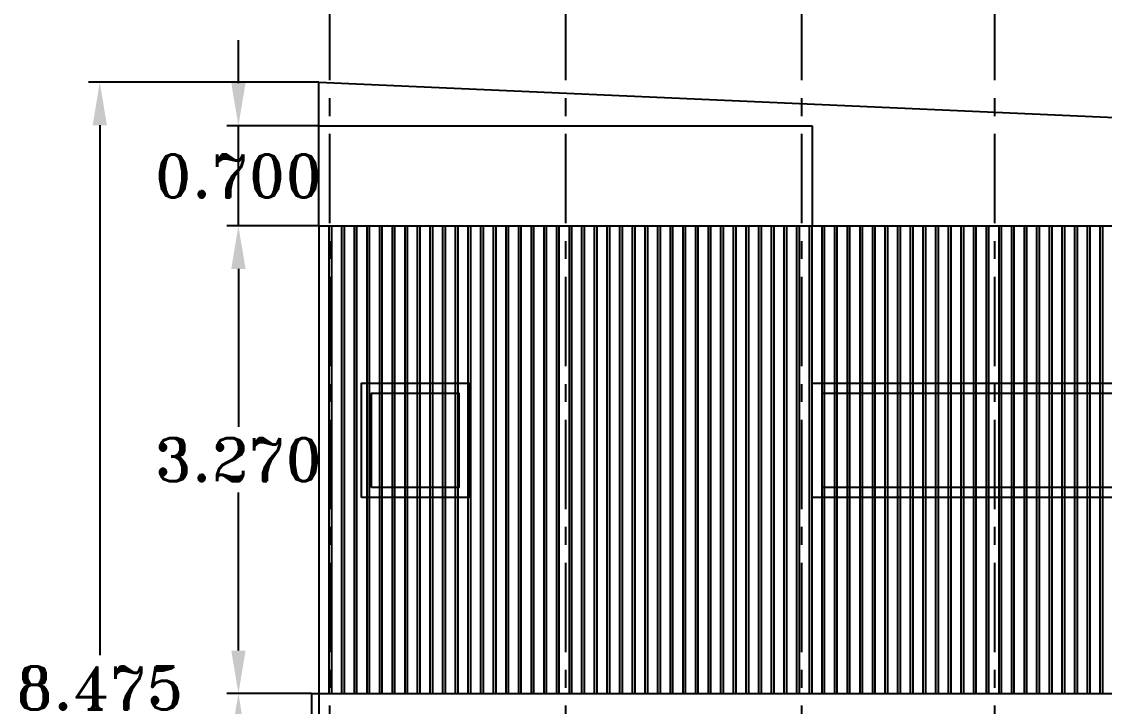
# Model space of a CAD drawing. Extents: x 915 to 2178, y -798 to 165.
# Drawn here: x 1305.98 to 1313.55, y -741.92 to -737.13 of the extents above; entities that cross this region are included whole.
import ezdxf

# ---------------------------------------------------------------- set-up
doc = ezdxf.new("R2010")
doc.units = 0
doc.header["$LTSCALE"] = 0.5
doc.header["$MEASUREMENT"] = 0
doc.linetypes.add('CENTER', pattern=[2, 1.25, -0.25, 0.25, -0.25])
doc.layers.get('DEFPOINTS').update_dxf_attribs({"linetype": 'CONTINUOUS'})
for name, color, linetype in [('COTA', 7, 'CONTINUOUS'), ('EJES', 125, 'CENTER'), ('MOBILIARIO', 125, 'CONTINUOUS'), ('muro_facahda', 33, 'CONTINUOUS')]:
    doc.layers.add(name, color=color, linetype=linetype)
doc.styles.add('ROMANT', font='romant')
doc.dimstyles.new('detalle', dxfattribs={"dimtxt": 0.2, "dimasz": 0.15, "dimexe": 0.08, "dimexo": 0, "dimgap": 0.08, "dimtad": 0, "dimtih": 1, "dimtoh": 1, "dimdec": 3, "dimzin": 1, "dimdsep": 46, "dimtxsty": 'ROMANT', "dimcen": 0.15, "dimclrd": 143, "dimclre": 9, "dimadec": 0, "dimazin": 0, "dimtfac": 1, "dimtdec": 3, "dimtmove": 0, "dimatfit": 3, "dimfxl": 1, "dimarcsym": 0})

# ---------------------------------------------------------------- blocks, each defined once
blk = doc.blocks.new('*D263')
at = {"layer": 'COTA', "color": 9, "lineweight": -2, "transparency": 16777216}
for p, q in [((1308.004, -741.83), (1307.4122, -741.83)), ((1308.004, -746.03), (1307.4122, -746.03))]:
    blk.add_line(p, q, dxfattribs=at)
at = {"layer": 'COTA', "color": 143, "lineweight": -2, "transparency": 16777216}
for p, q in [((1307.4922, -742.13), (1307.4922, -743.7)), ((1307.4922, -745.73), (1307.4922, -744.16))]:
    blk.add_line(p, q, dxfattribs=at)
at = {"layer": 'COTA', "color": 143, "transparency": 16777216}
for points in [[(1307.4422, -742.13), (1307.5422, -742.13), (1307.4922, -741.83)], [(1307.4422, -745.73), (1307.5422, -745.73), (1307.4922, -746.03)]]:
    blk.add_solid(points, dxfattribs=at)
at = {"layer": 'DEFPOINTS', "color": 0, "transparency": 16777216}
for p in [(1307.4922, -741.83), (1308.004, -741.83), (1308.004, -746.03)]:
    blk.add_point(p, dxfattribs=at)
at = {"layer": 'COTA', "color": 0, "transparency": 16777216, "insert": (1307.4922, -743.93), "char_height": 0.3, "attachment_point": 5, "style": 'ROMANT'}
blk.add_mtext('4.200', dxfattribs=at)
blk = doc.blocks.new('*D264')
at = {"layer": 'COTA', "color": 9, "lineweight": -2, "transparency": 16777216}
for p, q in [((1308.054, -738.56), (1307.4122, -738.56)), ((1308.004, -741.83), (1307.4122, -741.83))]:
    blk.add_line(p, q, dxfattribs=at)
at = {"layer": 'COTA', "color": 143, "lineweight": -2, "transparency": 16777216}
for p, q in [((1307.4922, -738.86), (1307.4922, -739.965)), ((1307.4922, -741.53), (1307.4922, -740.425))]:
    blk.add_line(p, q, dxfattribs=at)
at = {"layer": 'COTA', "color": 143, "transparency": 16777216}
for points in [[(1307.4422, -738.86), (1307.5422, -738.86), (1307.4922, -738.56)], [(1307.4422, -741.53), (1307.5422, -741.53), (1307.4922, -741.83)]]:
    blk.add_solid(points, dxfattribs=at)
at = {"layer": 'DEFPOINTS', "color": 0, "transparency": 16777216}
for p in [(1307.4922, -738.56), (1308.054, -738.56), (1308.004, -741.83)]:
    blk.add_point(p, dxfattribs=at)
at = {"layer": 'COTA', "color": 0, "transparency": 16777216, "insert": (1307.4922, -740.195), "char_height": 0.3, "attachment_point": 5, "style": 'ROMANT'}
blk.add_mtext('3.270', dxfattribs=at)
blk = doc.blocks.new('*D265')
at = {"layer": 'COTA', "color": 143, "lineweight": -2, "transparency": 16777216}
for p, q in [((1307.4922, -737.56), (1307.4922, -737.26)), ((1307.4922, -738.56), (1307.4922, -737.86)), ((1307.4922, -738.56), (1307.4922, -737.86)), ((1307.4922, -738.86), (1307.4922, -739.16))]:
    blk.add_line(p, q, dxfattribs=at)
at = {"layer": 'COTA', "color": 9, "lineweight": -2, "transparency": 16777216}
for p, q in [((1308.054, -737.86), (1307.4122, -737.86)), ((1308.054, -738.56), (1307.4122, -738.56))]:
    blk.add_line(p, q, dxfattribs=at)
at = {"layer": 'COTA', "color": 143, "transparency": 16777216}
for points in [[(1307.4422, -737.56), (1307.5422, -737.56), (1307.4922, -737.86)], [(1307.4422, -738.86), (1307.5422, -738.86), (1307.4922, -738.56)]]:
    blk.add_solid(points, dxfattribs=at)
at = {"layer": 'DEFPOINTS', "color": 0, "transparency": 16777216}
for p in [(1307.4922, -737.86), (1308.054, -737.86), (1308.054, -738.56)]:
    blk.add_point(p, dxfattribs=at)
at = {"layer": 'COTA', "color": 0, "transparency": 16777216, "insert": (1307.4922, -738.21), "char_height": 0.3, "attachment_point": 5, "style": 'ROMANT'}
blk.add_mtext('0.700', dxfattribs=at)
blk = doc.blocks.new('*D374')
at = {"layer": 'COTA', "color": 9, "lineweight": -2, "transparency": 16777216}
for p, q in [((1308.054, -737.555), (1306.4428, -737.555)), ((1308.004, -746.03), (1306.4428, -746.03))]:
    blk.add_line(p, q, dxfattribs=at)
at = {"layer": 'COTA', "color": 143, "lineweight": -2, "transparency": 16777216}
for p, q in [((1306.5228, -737.855), (1306.5228, -741.5625)), ((1306.5228, -745.73), (1306.5228, -742.0225))]:
    blk.add_line(p, q, dxfattribs=at)
at = {"layer": 'COTA', "color": 143, "transparency": 16777216}
for points in [[(1306.4728, -737.855), (1306.5728, -737.855), (1306.5228, -737.555)], [(1306.4728, -745.73), (1306.5728, -745.73), (1306.5228, -746.03)]]:
    blk.add_solid(points, dxfattribs=at)
at = {"layer": 'DEFPOINTS', "color": 0, "transparency": 16777216}
for p in [(1308.054, -737.555), (1306.5228, -746.03), (1308.004, -746.03)]:
    blk.add_point(p, dxfattribs=at)
at = {"layer": 'COTA', "color": 0, "transparency": 16777216, "insert": (1306.5228, -741.7925), "char_height": 0.3, "attachment_point": 5, "style": 'ROMANT'}
blk.add_mtext('8.475', dxfattribs=at)

msp = doc.modelspace()

# ---------------------------------------------------------------- linework, layer by layer
at = {"layer": 'EJES'}
for p, q in [((1308.129, -733.9158), (1308.129, -746.03)), ((1309.779, -733.9158), (1309.779, -746.03)), ((1311.429, -733.9158), (1311.429, -746.03)), ((1312.779, -733.9158), (1312.779, -746.03))]:
    msp.add_line(p, q, dxfattribs=at)
at = {"layer": 'MOBILIARIO'}
for p, q in [((1308.054, -738.56), (1308.054, -741.83)), ((1308.1247, -738.56), (1308.1247, -741.83)), ((1308.1424, -738.56), (1308.1424, -741.83)), ((1308.1424, -738.56), (1308.1424, -741.83)), ((1308.2131, -738.56), (1308.2131, -741.83)), ((1308.2308, -738.56), (1308.2308, -741.83)), ((1308.2308, -738.56), (1308.2308, -741.83)), ((1308.3015, -738.56), (1308.3015, -741.83)), ((1308.3191, -738.56), (1308.3191, -741.83)), ((1308.3191, -738.56), (1308.3191, -741.83)), ((1308.3899, -738.56), (1308.3899, -741.83)), ((1308.4075, -738.56), (1308.4075, -741.83)), ((1308.4075, -738.56), (1308.4075, -741.83)), ((1308.4782, -738.56), (1308.4782, -741.83)), ((1308.4959, -738.56), (1308.4959, -741.83)), ((1308.4959, -738.56), (1308.4959, -741.83)), ((1308.5666, -738.56), (1308.5666, -741.83)), ((1308.5843, -738.56), (1308.5843, -741.83)), ((1308.5843, -738.56), (1308.5843, -741.83)), ((1308.655, -738.56), (1308.655, -741.83)), ((1308.6727, -738.56), (1308.6727, -741.83)), ((1308.6727, -738.56), (1308.6727, -741.83)), ((1308.7434, -738.56), (1308.7434, -741.83)), ((1308.7611, -738.56), (1308.7611, -741.83)), ((1308.7611, -738.56), (1308.7611, -741.83)), ((1308.8318, -738.56), (1308.8318, -741.83)), ((1308.8495, -738.56), (1308.8495, -741.83)), ((1308.8495, -738.56), (1308.8495, -741.83)), ((1308.9202, -738.56), (1308.9202, -741.83)), ((1308.9379, -738.56), (1308.9379, -741.83)), ((1308.9379, -738.56), (1308.9379, -741.83)), ((1309.0086, -738.56), (1309.0086, -741.83)), ((1309.0263, -738.56), (1309.0263, -741.83)), ((1309.0263, -738.56), (1309.0263, -741.83)), ((1309.097, -738.56), (1309.097, -741.83)), ((1309.1146, -738.56), (1309.1146, -741.83)), ((1309.1146, -738.56), (1309.1146, -741.83)), ((1309.1854, -738.56), (1309.1854, -741.83)), ((1309.203, -738.56), (1309.203, -741.83)), ((1309.203, -738.56), (1309.203, -741.83)), ((1309.2737, -738.56), (1309.2737, -741.83)), ((1309.2914, -738.56), (1309.2914, -741.83)), ((1309.2914, -738.56), (1309.2914, -741.83)), ((1309.3621, -738.56), (1309.3621, -741.83)), ((1309.3798, -738.56), (1309.3798, -741.83)), ((1309.3798, -738.56), (1309.3798, -741.83)), ((1309.4505, -738.56), (1309.4505, -741.83)), ((1309.4682, -738.56), (1309.4682, -741.83)), ((1309.4682, -738.56), (1309.4682, -741.83)), ((1309.5389, -738.56), (1309.5389, -741.83)), ((1309.5566, -738.56), (1309.5566, -741.83)), ((1309.5566, -738.56), (1309.5566, -741.83)), ((1309.6273, -738.56), (1309.6273, -741.83)), ((1309.645, -738.56), (1309.645, -741.83)), ((1309.645, -738.56), (1309.645, -741.83)), ((1309.7157, -738.56), (1309.7157, -741.83)), ((1309.7334, -738.56), (1309.7334, -741.83)), ((1309.7334, -738.56), (1309.7334, -741.83)), ((1309.8041, -738.56), (1309.8041, -741.83)), ((1309.8217, -738.56), (1309.8217, -741.83)), ((1309.8217, -738.56), (1309.8217, -741.83)), ((1309.8925, -738.56), (1309.8925, -741.83)), ((1309.9101, -738.56), (1309.9101, -741.83)), ((1309.9101, -738.56), (1309.9101, -741.83)), ((1309.9808, -738.56), (1309.9808, -741.83)), ((1309.9985, -738.56), (1309.9985, -741.83)), ((1309.9985, -738.56), (1309.9985, -741.83)), ((1310.0692, -738.56), (1310.0692, -741.83)), ((1310.0869, -738.56), (1310.0869, -741.83)), ((1310.0869, -738.56), (1310.0869, -741.83)), ((1310.1576, -738.56), (1310.1576, -741.83)), ((1310.1753, -738.56), (1310.1753, -741.83)), ((1310.1753, -738.56), (1310.1753, -741.83)), ((1310.246, -738.56), (1310.246, -741.83)), ((1310.2637, -738.56), (1310.2637, -741.83)), ((1310.2637, -738.56), (1310.2637, -741.83)), ((1310.3344, -738.56), (1310.3344, -741.83)), ((1310.3521, -738.56), (1310.3521, -741.83)), ((1310.3521, -738.56), (1310.3521, -741.83)), ((1310.4228, -738.56), (1310.4228, -741.83)), ((1310.4405, -738.56), (1310.4405, -741.83)), ((1310.4405, -738.56), (1310.4405, -741.83)), ((1310.5112, -738.56), (1310.5112, -741.83)), ((1310.5289, -738.56), (1310.5289, -741.83)), ((1310.5289, -738.56), (1310.5289, -741.83)), ((1310.5996, -738.56), (1310.5996, -741.83)), ((1310.6172, -738.56), (1310.6172, -741.83)), ((1310.6172, -738.56), (1310.6172, -741.83)), ((1310.688, -738.56), (1310.688, -741.83)), ((1310.7056, -738.56), (1310.7056, -741.83)), ((1310.7056, -738.56), (1310.7056, -741.83)), ((1310.7763, -738.56), (1310.7763, -741.83)), ((1310.794, -738.56), (1310.794, -741.83)), ((1310.794, -738.56), (1310.794, -741.83)), ((1310.8647, -738.56), (1310.8647, -741.83)), ((1310.8824, -738.56), (1310.8824, -741.83)), ((1310.8824, -738.56), (1310.8824, -741.83)), ((1310.9531, -738.56), (1310.9531, -741.83)), ((1310.9708, -738.56), (1310.9708, -741.83)), ((1310.9708, -738.56), (1310.9708, -741.83)), ((1311.0415, -738.56), (1311.0415, -741.83)), ((1311.0592, -738.56), (1311.0592, -741.83)), ((1311.0592, -738.56), (1311.0592, -741.83)), ((1311.1299, -738.56), (1311.1299, -741.83)), ((1311.1476, -738.56), (1311.1476, -741.83)), ((1311.1476, -738.56), (1311.1476, -741.83)), ((1311.2183, -738.56), (1311.2183, -741.83)), ((1311.236, -738.56), (1311.236, -741.83)), ((1311.236, -738.56), (1311.236, -741.83)), ((1311.3067, -738.56), (1311.3067, -741.83)), ((1311.3243, -738.56), (1311.3243, -741.83)), ((1311.3243, -738.56), (1311.3243, -741.83)), ((1311.3951, -738.56), (1311.3951, -741.83)), ((1311.4127, -738.56), (1311.4127, -741.83)), ((1311.4127, -738.56), (1311.4127, -741.83)), ((1311.4834, -738.56), (1311.4834, -741.83)), ((1311.5011, -738.56), (1311.5011, -741.83)), ((1311.5011, -738.56), (1311.5011, -741.83)), ((1311.5718, -738.56), (1311.5718, -741.83)), ((1311.5895, -738.56), (1311.5895, -741.83)), ((1311.5895, -738.56), (1311.5895, -741.83)), ((1311.6602, -738.56), (1311.6602, -741.83)), ((1311.6779, -738.56), (1311.6779, -741.83)), ((1311.6779, -738.56), (1311.6779, -741.83)), ((1311.7486, -738.56), (1311.7486, -741.83)), ((1311.7663, -738.56), (1311.7663, -741.83)), ((1311.7663, -738.56), (1311.7663, -741.83)), ((1311.837, -738.56), (1311.837, -741.83)), ((1311.8547, -738.56), (1311.8547, -741.83)), ((1311.8547, -738.56), (1311.8547, -741.83)), ((1311.9254, -738.56), (1311.9254, -741.83)), ((1311.9431, -738.56), (1311.9431, -741.83)), ((1311.9431, -738.56), (1311.9431, -741.83)), ((1312.0138, -738.56), (1312.0138, -741.83)), ((1312.0315, -738.56), (1312.0315, -741.83)), ((1312.0315, -738.56), (1312.0315, -741.83)), ((1312.1022, -738.56), (1312.1022, -741.83)), ((1312.1198, -738.56), (1312.1198, -741.83)), ((1312.1198, -738.56), (1312.1198, -741.83)), ((1312.1906, -738.56), (1312.1906, -741.83)), ((1312.2082, -738.56), (1312.2082, -741.83)), ((1312.2082, -738.56), (1312.2082, -741.83)), ((1312.2789, -738.56), (1312.2789, -741.83)), ((1312.2966, -738.56), (1312.2966, -741.83)), ((1312.2966, -738.56), (1312.2966, -741.83)), ((1312.3673, -738.56), (1312.3673, -741.83)), ((1312.385, -738.56), (1312.385, -741.83)), ((1312.385, -738.56), (1312.385, -741.83)), ((1312.4557, -738.56), (1312.4557, -741.83)), ((1312.4734, -738.56), (1312.4734, -741.83)), ((1312.4734, -738.56), (1312.4734, -741.83)), ((1312.5441, -738.56), (1312.5441, -741.83)), ((1312.5618, -738.56), (1312.5618, -741.83)), ((1312.5618, -738.56), (1312.5618, -741.83)), ((1312.6325, -738.56), (1312.6325, -741.83)), ((1312.6502, -738.56), (1312.6502, -741.83)), ((1312.6502, -738.56), (1312.6502, -741.83)), ((1312.7209, -738.56), (1312.7209, -741.83)), ((1312.7386, -738.56), (1312.7386, -741.83)), ((1312.7386, -738.56), (1312.7386, -741.83)), ((1312.8093, -738.56), (1312.8093, -741.83)), ((1312.827, -738.56), (1312.827, -741.83)), ((1312.827, -738.56), (1312.827, -741.83)), ((1312.8977, -738.56), (1312.8977, -741.83)), ((1312.9153, -738.56), (1312.9153, -741.83)), ((1312.9153, -738.56), (1312.9153, -741.83)), ((1312.986, -738.56), (1312.986, -741.83)), ((1313.0037, -738.56), (1313.0037, -741.83)), ((1313.0037, -738.56), (1313.0037, -741.83)), ((1313.0744, -738.56), (1313.0744, -741.83)), ((1313.0921, -738.56), (1313.0921, -741.83)), ((1313.0921, -738.56), (1313.0921, -741.83)), ((1313.1628, -738.56), (1313.1628, -741.83)), ((1313.1805, -738.56), (1313.1805, -741.83)), ((1313.1805, -738.56), (1313.1805, -741.83)), ((1313.2512, -738.56), (1313.2512, -741.83)), ((1313.2689, -738.56), (1313.2689, -741.83)), ((1313.2689, -738.56), (1313.2689, -741.83)), ((1313.3396, -738.56), (1313.3396, -741.83)), ((1313.3573, -738.56), (1313.3573, -741.83)), ((1313.3573, -738.56), (1313.3573, -741.83)), ((1313.428, -738.56), (1313.428, -741.83)), ((1313.4457, -738.56), (1313.4457, -741.83)), ((1313.4457, -738.56), (1313.4457, -741.83)), ((1313.5164, -738.56), (1313.5164, -741.83)), ((1313.5341, -738.56), (1313.5341, -741.83)), ((1313.5341, -738.56), (1313.5341, -741.83))]:
    msp.add_line(p, q, dxfattribs=at)
for points in [[(1308.424, -740.39), (1308.424, -739.73), (1309.034, -739.73), (1309.034, -740.39)], [(1311.574, -740.39), (1311.574, -739.73), (1316.3986, -739.73), (1316.3986, -740.39)]]:
    msp.add_lwpolyline(points, close=True, dxfattribs=at)
at = {"layer": 'muro_facahda'}
for p, q in [((1308.054, -738.56), (1308.054, -737.555)), ((1308.054, -737.555), (1327.821, -738.43)), ((1308.054, -737.86), (1311.504, -737.86)), ((1308.054, -737.86), (1311.504, -737.86)), ((1311.504, -737.86), (1311.504, -738.56)), ((1308.054, -738.56), (1308.054, -741.83)), ((1308.054, -738.56), (1321.5686, -738.56)), ((1308.004, -741.83), (1321.2686, -741.83)), ((1308.004, -741.83), (1308.004, -746.03)), ((1308.054, -741.83), (1308.054, -746.03))]:
    msp.add_line(p, q, dxfattribs=at)
for points in [[(1308.354, -740.46), (1308.354, -739.66), (1309.104, -739.66), (1309.104, -740.46)], [(1311.504, -740.46), (1311.504, -739.66), (1316.4686, -739.66), (1316.4686, -740.46)]]:
    msp.add_lwpolyline(points, close=True, dxfattribs=at)

# ---------------------------------------------------------------- dimensions: what is measured, and where the dimension line sits
at = {"layer": 'COTA'}
dim = msp.add_linear_dim(base=(1307.4922, -737.86), p1=(1308.054, -738.56), p2=(1308.054, -737.86), angle=90, dimstyle='detalle', override={"dimtxt": 0.3, "dimasz": 0.3, "dimtmove": 1}, dxfattribs=at)
dim.commit()
dim.dimension.update_dxf_attribs({"geometry": '*D265', "text_midpoint": (1307.4922, -738.21), "dimtype": 160})
for base, p1, p2, picture, middle in [((1306.5228, -746.03), (1308.054, -737.555), (1308.004, -746.03), '*D374', (1306.5228, -741.7925)), ((1307.4922, -738.56), (1308.004, -741.83), (1308.054, -738.56), '*D264', (1307.4922, -740.195)), ((1307.4922, -741.83), (1308.004, -746.03), (1308.004, -741.83), '*D263', (1307.4922, -743.93))]:
    dim = msp.add_linear_dim(base=base, p1=p1, p2=p2, angle=90, dimstyle='detalle', override={"dimtxt": 0.3, "dimasz": 0.3, "dimtmove": 1}, dxfattribs=at)
    dim.commit()
    dim.dimension.update_dxf_attribs({"geometry": picture, "text_midpoint": middle})

doc.saveas('drawing.dxf')
